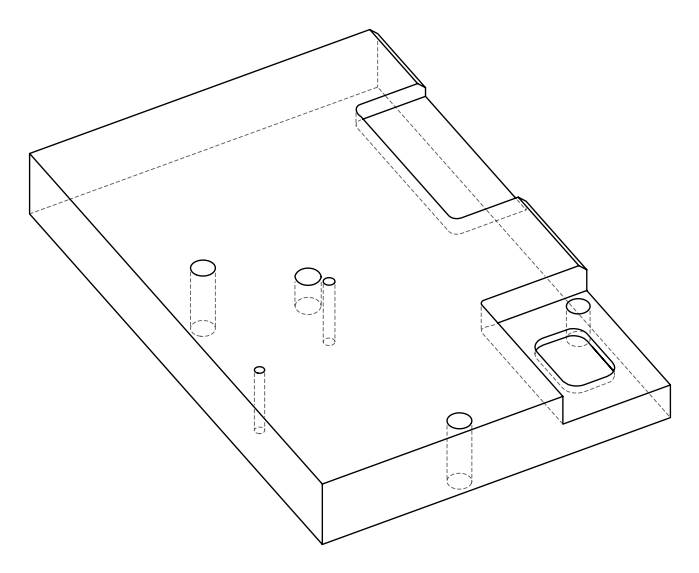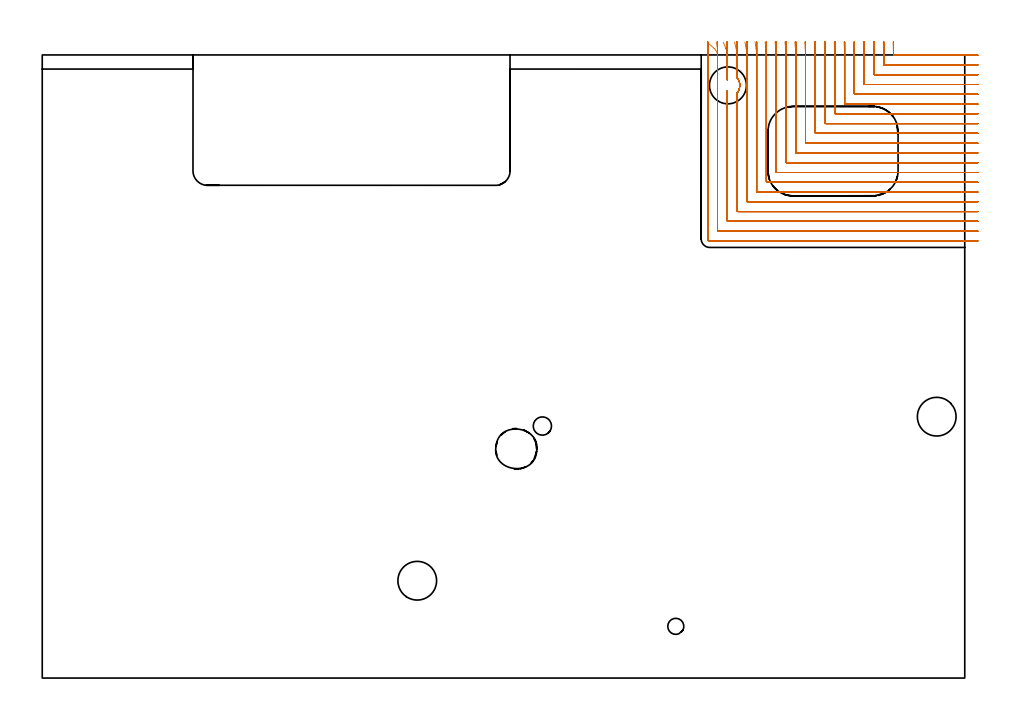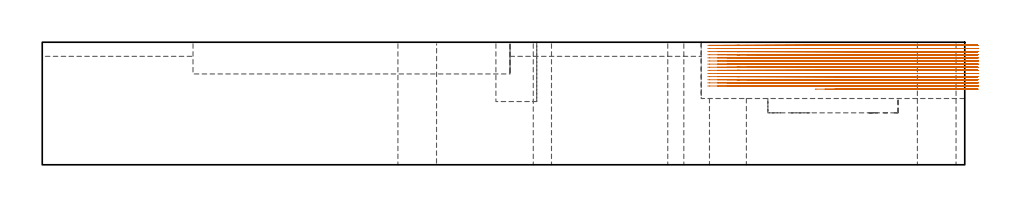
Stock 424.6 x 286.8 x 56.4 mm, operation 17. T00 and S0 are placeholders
(PLAN: 19 operations, 13 tool changes, 141.7 min)
(1 SPOT_DRILL | STEP1HOLE | NXT0321_9005460120000 | 0.03 min | 0 mm3)
(2 SPOT_DRILL_1 | STEP1HOLE_1 | NXT0321_9005460120000 | 0.05 min | 183 mm3)
(3 SPOT_DRILL_2 | STEP1HOLE_3 | NXT0321_9005460120000 | 0.03 min | 1 mm3)
(4 SPOT_DRILL_3 | STEP1HOLE_4 | NXT0321_9005460120000 | 0.05 min | 183 mm3)
(5 SPOT_DRILL_4 | STEP1POCKET | NXT0321_9005460120000 | 0.05 min | 183 mm3)
(6 DRILL_THROUGH_HOLE_INTO_CENTER | STEP1HOLE | UGT0301_194 | 0.25 min | 2404 mm3)
(7 DRILL_THROUGH_HOLE_INTO_CENTER_1 | STEP1HOLE_1 | NXT0301_083 | 0.25 min | 5367 mm3)
(8 DRILL_TO_ENLARGE_THROUGH_HOLE | STEP1HOLE_1 | UGT0301_248 | 0.26 min | 8460 mm3)
(9 INDEXABLE_INSERT_DRILL_THROUGH_HOLE_FROM_SOLID | STEP1HOLE_2 | NXT0302_005 | 0.14 min | 12776 mm3)
(10 DRILL_THROUGH_HOLE_INTO_CENTER_2 | STEP1HOLE_3 | NXT0301_055 | 0.25 min | 3103 mm3)
(11 DRILL_THROUGH_HOLE_INTO_CENTER_3 | STEP1HOLE_4 | NXT0301_083 | 0.25 min | 5369 mm3)
(12 DRILL_TO_ENLARGE_THROUGH_HOLE_1 | STEP1HOLE_4 | UGT0301_248 | 0.26 min | 8457 mm3)
(13 DRILL_BLIND_HOLE_INTO_CENTER | STEP1POCKET | NXT0301_128 | 0.12 min | 2775 mm3)
(14 MILL_ROUGH_BLIND_HOLE_CONTOUR | STEP1POCKET | NXT0201_013 | Spiral | 1.38 min | 4611 mm3)
(15 AREA_MILL | FG_CHAMFER_SURFACE | UGT0205_001 | 1.84 min | 1554 mm3)
(16 AREA_MILL_1 | FG_CHAMFER_SURFACE_1 | UGT0205_001 | 2.28 min | 2036 mm3)
(17 MILL_CORNER_NOTCH_RECTANGULAR | CORNER_NOTCH_RECTANGULAR | NXT0201_008 | Follow Part, ap 1.5, ae 75% | 103.76 min | 272321 mm3)
(18 MILL_RECTANGULAR_POCKET | POCKET_RECTANGULAR_STRAIGHT | UGT0201_105 | Follow Part, ap 5.5, ae 75% | 0.73 min | 15531 mm3)
(19 MILL_SLOT | SLOT_PARTIAL_RECTANGULAR | NXT0201_013 | Follow Part, ap 2.5, ae 75% | 29.68 min | 127374 mm3)
(TOOL NXT0321_9005460120000 | NC Spot Drill, 142deg, 12mm, Carbide, Uncoated | D12 PA142 FL30 Z2)
(TOOL UGT0301_194 | Twist Drill 7.4 mm | D7.4 PA118 FL66 Z2)
(TOOL NXT0301_083 | Carbide Drill 11.2mm [860.1-1120-056A1-MM 2214] | D11.2 PA140 FL72 Z2)
(TOOL UGT0301_248 | Twist Drill 17.8 mm | D17.8 PA118 FL130 Z2)
(TOOL NXT0302_005 | Index. Insert Drill 17mm [880-D1700L20-05] | D17 PA176 FL85 Z2)
(TOOL NXT0301_055 | Carbide Drill 8.4mm [860.1-0840-042A1-MM 2214] | D8.4 PA140 FL61 Z2)
(TOOL NXT0301_128 | Carbide Drill 12mm [861.1-1200-036A1-GP GC34] | D12 PA150 FL37.4 Z2)
(TOOL NXT0201_013 | ENDMILL 10mm | D10 FL30 Z4)
(TOOL UGT0205_001 | Chamfer Mill 20 x 3 x 45 deg. | D20 FL50 Z2)
(TOOL NXT0201_008 | ENDMILL 6mm [2P460-0600-NA 1630] | D6 FL26 Z6)
(TOOL UGT0201_105 | End Mill 22 mm | D22 FL25 Z2)
(OP 17 MILL_CORNER_NOTCH_RECTANGULAR, part 1 of 2)
G17 G21 G94 G90
T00 M6
G54
G17 G0 G90 X391.615 Y292.798 S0 M3
G43 Z66.4 H1
Z54.961
G94 G1 X391.733 Y289.8 F250.
G2 X391.798 Y286.992 R85.5 F500.
G3 X392.092 Y286.7 R0.3
G1 X427.6
X430.6 F250.
G0 Z66.4
X387.104 Y292.797
Z54.961
G1 X387.23 Y289.8
G2 X387.3 Y286.423 R81. F500.
G1 Y282.494
G3 X387.594 Y282.2 R0.3
G1 X427.6
X430.6 F250.
G0 Z66.4
X382.593 Y292.797
Z54.961
G1 X382.725 Y289.8
G2 X382.8 Y286.423 R76.5 F500.
G1 Y277.995
G3 X383.095 Y277.7 R0.3
G1 X427.6
X430.6 F250.
G0 Z66.4
X378.08 Y292.797
Z54.961
G1 X378.221 Y289.8
G2 X378.3 Y286.423 R72. F500.
G1 Y273.495
G3 X378.595 Y273.2 R0.3
G1 X427.6
X430.6 F250.
G0 Z66.4
X373.565 Y292.796
Z54.961
G1 X373.715 Y289.8
G2 X373.8 Y286.423 R67.5 F500.
G1 Y268.995
G3 X374.095 Y268.7 R0.3
G1 X427.6
X430.6 F250.
G0 Z66.4
X369.049 Y292.796
Z54.961
G1 X369.209 Y289.8
G2 X369.3 Y286.423 R63. F500.
G1 Y264.495
G3 X369.595 Y264.2 R0.3
G1 X427.6
X430.6 F250.
G0 Z66.4
X364.529 Y292.795
Z54.961
G1 X364.702 Y289.8
G2 X364.8 Y286.423 R58.5 F500.
G1 Y259.995
G3 X365.095 Y259.7 R0.3
G1 X427.6
X430.6 F250.
G0 Z66.4
X360.007 Y292.794
Z54.961
G1 X360.194 Y289.8
G2 X360.3 Y286.423 R54. F500.
G1 Y255.496
G3 X360.596 Y255.2 R0.3
G1 X427.6
X430.6 F250.
G0 Z66.4
X355.48 Y292.793
Z54.961
G1 X355.685 Y289.8
G2 X355.8 Y286.423 R49.5 F500.
G1 Y250.996
G3 X356.096 Y250.7 R0.3
G1 X427.6
X430.6 F250.
G0 Z66.4
X350.948 Y292.792
Z54.961
G1 X351.173 Y289.8
G2 X351.3 Y286.423 R45. F500.
G1 Y246.496
G3 X351.596 Y246.2 R0.3
G1 X427.6
X430.6 F250.
G0 Z66.4
X346.409 Y292.79
Z54.961
G1 X346.659 Y289.8
G2 X346.8 Y286.423 R40.5 F500.
G1 Y241.996
G3 X347.096 Y241.7 R0.3
G1 X427.6
X430.6 F250.
G0 Z66.4
X341.86 Y292.787
Z54.961
G1 X342.141 Y289.8
G2 X342.3 Y286.423 R36. F500.
G1 Y237.496
G3 X342.596 Y237.2 R0.3
G1 X427.6
X430.6 F250.
G0 Z66.4
X337.297 Y292.783
Z54.961
G1 X337.618 Y289.8
G2 X337.8 Y286.423 R31.5 F500.
G1 Y232.996
G3 X338.096 Y232.7 R0.3
G1 X427.6
X430.6 F250.
G0 Z66.4
X332.713 Y292.776
Z54.961
G1 X333.088 Y289.8
G2 X333.3 Y286.423 R27. F500.
G1 Y228.497
G3 X333.597 Y228.2 R0.3
G1 X427.6
X430.6 F250.
G0 Z66.4
X328.095 Y292.766
Z54.961
G1 X328.545 Y289.8
G2 X328.8 Y286.423 R22.5 F500.
G1 Y223.997
G3 X329.097 Y223.7 R0.3
G1 X427.6
X430.6 F250.
G0 Z66.4
X323.417 Y292.747
Z54.961
G1 X323.98 Y289.8
G2 X324.3 Y286.423 R18. F500.
G1 Y219.497
G3 X324.597 Y219.2 R0.3
G1 X427.6
X430.6 F250.
G0 Z66.4
X318.62 Y292.705
Z54.961
G1 X319.371 Y289.8
G2 X319.8 Y286.423 R13.5 F500.
G1 Y276.331
X320.188 Y275.831
G2 X320.494 Y275.3 R5.539
X321.001 Y273.786 R5.539
X320.235 Y269.847 R5.539
G1 X319.8 Y269.252
Y214.997
G3 X320.097 Y214.7 R0.3
G1 X427.6
X430.6 F250.
G0 Z66.4
X313.517 Y292.581
Z54.961
G1 X314.642 Y289.8
G2 X315.3 Y286.423 R9. F500.
G1 Y278.286
Y275.286 F250.
G0 Z66.4
X307.074 Y291.776
Z54.961
G1 X309.306 Y289.771
G2 X310.8 Y286.423 R4.5 F500.
G1 Y275.476
Y272.476 F250.
G0 Z66.4
X315.3 Y270.315
Z54.961
G1 Y267.315
Y210.497 F500.
G3 X315.597 Y210.2 R0.3
G1 X427.6
X430.6 F250.
G0 Z66.4
X310.8 Y273.119
Z54.961
G1 Y270.119
Y205.997 F500.
G3 X311.097 Y205.7 R0.3
G1 X427.6
X430.6 F250.
G0 Z66.4
X306.3 Y289.423
Z54.961
G1 Y286.423
Y202.1 F500.
G3 X307.2 Y201.2 R0.9
G1 X427.6
X430.6 F250.
G0 Z66.4
X391.772 Y292.8
Z53.522
G1 X391.797 Y289.8
G2 X391.8 Y289.095 R85.5 F500.
G1 Y286.994
G3 X392.094 Y286.7 R0.3
G1 X427.6
X430.6 F250.
G0 Z66.4
X387.271 Y292.8
Z53.522
G1 X387.297 Y289.8
G2 X387.3 Y289.095 R81. F500.
G1 Y282.494
G3 X387.594 Y282.2 R0.3
G1 X427.6
X430.6 F250.
G0 Z66.4
X382.769 Y292.8
Z53.522
G1 X382.797 Y289.8
G2 X382.8 Y289.095 R76.5 F500.
G1 Y277.995
G3 X383.095 Y277.7 R0.3
G1 X427.6
X430.6 F250.
G0 Z66.4
X378.267 Y292.8
Z53.522
G1 X378.297 Y289.8
G2 X378.3 Y289.095 R72. F500.
G1 Y273.495
G3 X378.595 Y273.2 R0.3
G1 X427.6
X430.6 F250.
G0 Z66.4
X373.765 Y292.8
Z53.522
G1 X373.796 Y289.8
G2 X373.8 Y289.095 R67.5 F500.
G1 Y268.995
G3 X374.095 Y268.7 R0.3
G1 X427.6
X430.6 F250.
G0 Z66.4
X369.262 Y292.8
Z53.522
G1 X369.296 Y289.8
G2 X369.3 Y289.095 R63. F500.
G1 Y264.495
G3 X369.595 Y264.2 R0.3
G1 X427.6
X430.6 F250.
G0 Z66.4
X364.76 Y292.8
Z53.522
G1 X364.796 Y289.8
G2 X364.8 Y289.095 R58.5 F500.
G1 Y259.995
G3 X365.095 Y259.7 R0.3
G1 X427.6
X430.6 F250.
G0 Z66.4
X360.256 Y292.8
Z53.522
G1 X360.295 Y289.8
G2 X360.3 Y289.095 R54. F500.
G1 Y255.496
G3 X360.596 Y255.2 R0.3
G1 X427.6
X430.6 F250.
G0 Z66.4
X355.752 Y292.8
Z53.522
G1 X355.795 Y289.8
G2 X355.8 Y289.095 R49.5 F500.
G1 Y250.996
G3 X356.096 Y250.7 R0.3
G1 X427.6
X430.6 F250.
G0 Z66.4
X351.247 Y292.8
Z53.522
G1 X351.294 Y289.8
G2 X351.3 Y289.095 R45. F500.
G1 Y246.496
G3 X351.596 Y246.2 R0.3
G1 X427.6
X430.6 F250.
G0 Z66.4
X346.742 Y292.8
Z53.522
G1 X346.794 Y289.8
G2 X346.8 Y289.095 R40.5 F500.
G1 Y241.996
G3 X347.096 Y241.7 R0.3
G1 X427.6
X430.6 F250.
G0 Z66.4
X342.234 Y292.799
Z53.522
G1 X342.293 Y289.8
G2 X342.3 Y289.095 R36. F500.
G1 Y237.496
G3 X342.596 Y237.2 R0.3
G1 X427.6
X430.6 F250.
G0 Z66.4
X337.725 Y292.799
Z53.522
G1 X337.792 Y289.8
G2 X337.8 Y289.095 R31.5 F500.
G1 Y232.996
G3 X338.096 Y232.7 R0.3
G1 X427.6
X430.6 F250.
G0 Z66.4
X333.212 Y292.799
Z53.522
G1 X333.291 Y289.8
G2 X333.3 Y289.095 R27. F500.
G1 Y228.497
G3 X333.597 Y228.2 R0.3
G1 X427.6
X430.6 F250.
G0 Z66.4
X328.695 Y292.799
Z53.522
G1 X328.789 Y289.8
G2 X328.8 Y289.095 R22.5 F500.
G1 Y223.997
G3 X329.097 Y223.7 R0.3
G1 X427.6
X430.6 F250.
G0 Z66.4
X324.169 Y292.798
Z53.522
G1 X324.286 Y289.8
G2 X324.3 Y289.095 R18. F500.
G1 Y219.497
G3 X324.597 Y219.2 R0.3
G1 X427.6
X430.6 F250.
G0 Z66.4
X319.625 Y292.796
Z53.522
G1 X319.782 Y289.8
G2 X319.8 Y289.095 R13.5 F500.
G1 Y276.331
X320.188 Y275.831
G2 X320.463 Y275.362 R5.539
X320.235 Y269.847 R5.539
G1 X319.8 Y269.252
Y214.997
G3 X320.097 Y214.7 R0.3
G1 X427.6
X430.6 F250.
G0 Z66.4
X315.037 Y292.791
Z53.522
G1 X315.272 Y289.8
G2 X315.3 Y289.095 R9. F500.
G1 Y278.286
Y275.286 F250.
G0 Z66.4
X310.274 Y292.763
Z53.522
G1 X310.744 Y289.8
G2 X310.8 Y289.095 R4.5 F500.
G1 Y275.476
Y272.476 F250.
G0 Z66.4
X315.3 Y270.315
Z53.522
G1 Y267.315
Y210.497 F500.
G3 X315.597 Y210.2 R0.3
G1 X427.6
X430.6 F250.
G0 Z66.4
X310.8 Y273.119
Z53.522
G1 Y270.119
Y205.997 F500.
G3 X311.097 Y205.7 R0.3
G1 X427.6
X430.6 F250.
G0 Z66.4
X306.3 Y292.095
Z53.522
G1 Y289.095
Y202.1 F500.
G3 X307.2 Y201.2 R0.9
G1 X427.6
X430.6 F250.
G0 Z66.4
X391.799 Y292.8
Z52.083
G1 X391.8 Y289.8
Y286.994 F500.
G3 X392.094 Y286.7 R0.3
G1 X427.6
X430.6 F250.
G0 Z66.4
X387.299 Y292.8
Z52.083
G1 X387.3 Y289.8
Y286.994 F500.
Y282.494
G3 X387.594 Y282.2 R0.3
G1 X427.6
X430.6 F250.
G0 Z66.4
X382.799 Y292.8
Z52.083
G1 X382.8 Y289.8
Y282.494 F500.
Y277.995
G3 X383.095 Y277.7 R0.3
G1 X427.6
X430.6 F250.
G0 Z66.4
X378.299 Y292.8
Z52.083
G1 X378.3 Y289.8
Y277.995 F500.
Y273.495
G3 X378.595 Y273.2 R0.3
G1 X427.6
X430.6 F250.
G0 Z66.4
X373.799 Y292.8
Z52.083
G1 X373.8 Y289.8
Y273.495 F500.
Y268.995
G3 X374.095 Y268.7 R0.3
G1 X427.6
X430.6 F250.
G0 Z66.4
X369.299 Y292.8
Z52.083
G1 X369.3 Y289.8
Y268.995 F500.
Y264.495
G3 X369.595 Y264.2 R0.3
G1 X427.6
X430.6 F250.
G0 Z66.4
X364.799 Y292.8
Z52.083
G1 X364.8 Y289.8
Y264.495 F500.
Y259.995
G3 X365.095 Y259.7 R0.3
G1 X427.6
X430.6 F250.
G0 Z66.4
X360.299 Y292.8
Z52.083
G1 X360.3 Y289.8
Y259.995 F500.
Y255.496
G3 X360.596 Y255.2 R0.3
G1 X427.6
X430.6 F250.
G0 Z66.4
X355.799 Y292.8
Z52.083
G1 X355.8 Y289.8
Y255.496 F500.
Y250.996
G3 X356.096 Y250.7 R0.3
G1 X427.6
X430.6 F250.
G0 Z66.4
X351.298 Y292.8
Z52.083
G1 X351.3 Y289.8
Y250.996 F500.
Y246.496
G3 X351.596 Y246.2 R0.3
G1 X427.6
X430.6 F250.
G0 Z66.4
X346.798 Y292.8
Z52.083
G1 X346.8 Y289.8
Y246.496 F500.
Y241.996
G3 X347.096 Y241.7 R0.3
G1 X427.6
X430.6 F250.
G0 Z66.4
X342.298 Y292.8
Z52.083
G1 X342.3 Y289.8
Y241.996 F500.
Y237.496
G3 X342.596 Y237.2 R0.3
G1 X427.6
X430.6 F250.
G0 Z66.4
X337.798 Y292.8
Z52.083
G1 X337.8 Y289.8
Y237.496 F500.
Y232.996
G3 X338.096 Y232.7 R0.3
G1 X427.6
X430.6 F250.
G0 Z66.4
X333.297 Y292.8
Z52.083
G1 X333.3 Y289.8
Y232.996 F500.
Y228.497
G3 X333.597 Y228.2 R0.3
G1 X427.6
X430.6 F250.
G0 Z66.4
X328.797 Y292.8
Z52.083
G1 X328.8 Y289.8
Y228.497 F500.
Y223.997
G3 X329.097 Y223.7 R0.3
G1 X427.6
X430.6 F250.
G0 Z66.4
X324.296 Y292.8
Z52.083
G1 X324.3 Y289.8
Y223.997 F500.
Y219.497
G3 X324.597 Y219.2 R0.3
G1 X427.6
X430.6 F250.
G0 Z66.4
X319.795 Y292.8
Z52.083
G1 X319.8 Y289.8
Y276.331 F500.
X320.188 Y275.831
G2 X320.235 Y269.848 R5.539
G1 X319.8 Y269.252
Y214.997
G3 X320.097 Y214.7 R0.3
G1 X427.6
X430.6 F250.
G0 Z66.4
X315.292 Y292.8
Z52.083
G1 X315.3 Y289.8
Y278.286 F500.
Y275.286 F250.
G0 Z66.4
X310.784 Y292.8
Z52.083
G1 X310.8 Y289.8
Y275.476 F500.
Y272.476 F250.
G0 Z66.4
X315.3 Y270.315
Z52.083
G1 Y267.315
Y210.497 F500.
G3 X315.597 Y210.2 R0.3
G1 X427.6
X430.6 F250.
G0 Z66.4
X310.8 Y273.119
Z52.083
G1 Y270.119
Y205.997 F500.
G3 X311.097 Y205.7 R0.3
G1 X427.6
X430.6 F250.
G0 Z66.4
X306.3 Y292.776
Z52.083
G1 Y289.776
Y202.1 F500.
G3 X307.2 Y201.2 R0.9
G1 X427.6
X430.6 F250.
G0 Z66.4
X391.8 Y292.8
Z50.644
G1 Y289.8
Y286.994 F500.
G3 X392.094 Y286.7 R0.3
G1 X427.6
X430.6 F250.
G0 Z66.4
X387.3 Y292.8
Z50.644
G1 Y289.8
Y282.494 F500.
G3 X387.594 Y282.2 R0.3
G1 X427.6
X430.6 F250.
G0 Z66.4
X382.8 Y292.8
Z50.644
G1 Y289.8
Y277.995 F500.
G3 X383.095 Y277.7 R0.3
G1 X427.6
X430.6 F250.
G0 Z66.4
X378.3 Y292.8
Z50.644
G1 Y289.8
Y273.495 F500.
G3 X378.595 Y273.2 R0.3
G1 X427.6
X430.6 F250.
G0 Z66.4
X373.8 Y292.8
Z50.644
G1 Y289.8
Y268.995 F500.
G3 X374.095 Y268.7 R0.3
G1 X427.6
X430.6 F250.
G0 Z66.4
X369.3 Y292.8
Z50.644
G1 Y289.8
Y264.495 F500.
G3 X369.595 Y264.2 R0.3
G1 X427.6
X430.6 F250.
G0 Z66.4
X364.8 Y292.8
Z50.644
G1 Y289.8
Y259.995 F500.
G3 X365.095 Y259.7 R0.3
G1 X427.6
X430.6 F250.
G0 Z66.4
X360.3 Y292.8
Z50.644
G1 Y289.8
Y255.496 F500.
G3 X360.596 Y255.2 R0.3
G1 X427.6
X430.6 F250.
G0 Z66.4
X355.8 Y292.8
Z50.644
G1 Y289.8
Y250.996 F500.
G3 X356.096 Y250.7 R0.3
G1 X427.6
X430.6 F250.
G0 Z66.4
X351.3 Y292.8
Z50.644
G1 Y289.8
Y246.496 F500.
G3 X351.596 Y246.2 R0.3
G1 X427.6
X430.6 F250.
G0 Z66.4
X346.8 Y292.8
Z50.644
G1 Y289.8
Y241.996 F500.
G3 X347.096 Y241.7 R0.3
G1 X427.6
X430.6 F250.
G0 Z66.4
X342.3 Y292.8
Z50.644
G1 Y289.8
Y237.496 F500.
G3 X342.596 Y237.2 R0.3
G1 X427.6
X430.6 F250.
G0 Z66.4
X337.8 Y292.8
Z50.644
G1 Y289.8
Y232.996 F500.
G3 X338.096 Y232.7 R0.3
G1 X427.6
X430.6 F250.
G0 Z66.4
X333.3 Y292.8
Z50.644
G1 Y289.8
Y228.497 F500.
G3 X333.597 Y228.2 R0.3
G1 X427.6
X430.6 F250.
G0 Z66.4
X328.8 Y292.8
Z50.644
G1 Y289.8
Y223.997 F500.
G3 X329.097 Y223.7 R0.3
G1 X427.6
X430.6 F250.
G0 Z66.4
X324.3 Y292.8
Z50.644
G1 Y289.8
Y219.497 F500.
G3 X324.597 Y219.2 R0.3
G1 X427.6
X430.6 F250.
G0 Z66.4
X319.8 Y292.8
Z50.644
G1 Y289.8
Y276.331 F500.
X320.188 Y275.831
G2 X320.466 Y275.357 R5.539
X320.233 Y269.845 R5.538
G1 X319.8 Y269.252
Y219.497
Y214.997
G3 X320.097 Y214.7 R0.3
G1 X427.6
X430.6 F250.
G0 Z66.4
X315.3 Y292.8
Z50.644
G1 Y289.8
Y278.286 F500.
Y275.286 F250.
G0 Z66.4
X310.8 Y292.8
Z50.644
G1 Y289.8
Y275.476 F500.
Y272.476 F250.
G0 Z66.4
X315.3 Y270.315
Z50.644
G1 Y267.315
Y210.497 F500.
G3 X315.597 Y210.2 R0.3
G1 X427.6
X430.6 F250.
G0 Z66.4
X310.8 Y273.119
Z50.644
G1 Y270.119
Y205.997 F500.
G3 X311.097 Y205.7 R0.3
G1 X427.6
X430.6 F250.
G0 Z66.4
X306.3 Y292.8
Z50.644
G1 Y289.8
Y202.1 F500.
G3 X307.2 Y201.2 R0.9
G1 X427.6
X430.6 F250.
G0 Z66.4
X391.8 Y292.8
Z49.205
G1 Y289.8
Y286.994 F500.
G3 X392.094 Y286.7 R0.3
G1 X427.6
X430.6 F250.
G0 Z66.4
X387.3 Y292.8
Z49.205
G1 Y289.8
Y282.494 F500.
G3 X387.594 Y282.2 R0.3
G1 X427.6
X430.6 F250.
G0 Z66.4
X382.8 Y292.8
Z49.205
G1 Y289.8
Y277.995 F500.
G3 X383.095 Y277.7 R0.3
G1 X427.6
X430.6 F250.
G0 Z66.4
X378.3 Y292.8
Z49.205
G1 Y289.8
Y273.495 F500.
G3 X378.595 Y273.2 R0.3
G1 X427.6
X430.6 F250.
G0 Z66.4
X373.8 Y292.8
Z49.205
G1 Y289.8
Y268.995 F500.
G3 X374.095 Y268.7 R0.3
G1 X427.6
X430.6 F250.
G0 Z66.4
X369.3 Y292.8
Z49.205
G1 Y289.8
Y264.495 F500.
G3 X369.595 Y264.2 R0.3
G1 X427.6
X430.6 F250.
G0 Z66.4
X364.8 Y292.8
Z49.205
G1 Y289.8
Y259.995 F500.
G3 X365.095 Y259.7 R0.3
G1 X427.6
X430.6 F250.
G0 Z66.4
X360.3 Y292.8
Z49.205
G1 Y289.8
Y255.496 F500.
G3 X360.596 Y255.2 R0.3
G1 X427.6
X430.6 F250.
G0 Z66.4
X355.8 Y292.8
Z49.205
G1 Y289.8
Y250.996 F500.
G3 X356.096 Y250.7 R0.3
G1 X427.6
X430.6 F250.
G0 Z66.4
X351.3 Y292.8
Z49.205
G1 Y289.8
Y246.496 F500.
G3 X351.596 Y246.2 R0.3
G1 X427.6
X430.6 F250.
G0 Z66.4
X346.8 Y292.8
Z49.205
G1 Y289.8
Y241.996 F500.
G3 X347.096 Y241.7 R0.3
G1 X427.6
X430.6 F250.
G0 Z66.4
X342.3 Y292.8
Z49.205
G1 Y289.8
Y237.496 F500.
G3 X342.596 Y237.2 R0.3
G1 X427.6
X430.6 F250.
G0 Z66.4
X337.8 Y292.8
Z49.205
G1 Y289.8
Y232.996 F500.
G3 X338.096 Y232.7 R0.3
G1 X427.6
X430.6 F250.
G0 Z66.4
X333.3 Y292.8
Z49.205
G1 Y289.8
Y228.497 F500.
G3 X333.597 Y228.2 R0.3
G1 X427.6
X430.6 F250.
G0 Z66.4
X328.8 Y292.8
Z49.205
G1 Y289.8
Y223.997 F500.
G3 X329.097 Y223.7 R0.3
G1 X427.6
X430.6 F250.
G0 Z66.4
X324.3 Y292.8
Z49.205
G1 Y289.8
Y219.497 F500.
G3 X324.597 Y219.2 R0.3
G1 X427.6
X430.6 F250.
G0 Z66.4
X319.8 Y292.8
Z49.205
G1 Y289.8
Y276.331 F500.
X320.188 Y275.831
G2 X320.445 Y275.396 R5.538
X320.234 Y269.847 R5.538
G1 X319.8 Y269.252
Y214.997
G3 X320.097 Y214.7 R0.3
G1 X427.6
X430.6 F250.
G0 Z66.4
X315.3 Y292.8
Z49.205
G1 Y289.8
Y278.286 F500.
Y275.286 F250.
G0 Z66.4
X310.8 Y292.8
Z49.205
G1 Y289.8
Y275.476 F500.
Y272.476 F250.
G0 Z66.4
X315.3 Y270.315
Z49.205
G1 Y267.315
Y210.497 F500.
G3 X315.597 Y210.2 R0.3
G1 X427.6
X430.6 F250.
G0 Z66.4
X310.8 Y273.119
Z49.205
G1 Y270.119
Y205.997 F500.
G3 X311.097 Y205.7 R0.3
G1 X427.6
X430.6 F250.
G0 Z66.4
X306.3 Y292.8
Z49.205
G1 Y289.8
Y202.1 F500.
G3 X307.2 Y201.2 R0.9
G1 X427.6
X430.6 F250.
G0 Z66.4
X391.8 Y292.8
Z47.767
G1 Y289.8
Y286.994 F500.
G3 X392.094 Y286.7 R0.3
G1 X427.6
X430.6 F250.
G0 Z66.4
X387.3 Y292.8
Z47.767
G1 Y289.8
Y282.494 F500.
G3 X387.594 Y282.2 R0.3
G1 X427.6
X430.6 F250.
G0 Z66.4
X382.8 Y292.8
Z47.767
G1 Y289.8
Y277.995 F500.
G3 X383.095 Y277.7 R0.3
G1 X427.6
X430.6 F250.
G0 Z66.4
X378.3 Y292.8
Z47.767
G1 Y289.8
Y273.495 F500.
G3 X378.595 Y273.2 R0.3
G1 X427.6
X430.6 F250.
G0 Z66.4
X373.8 Y292.8
Z47.767
G1 Y289.8
Y268.995 F500.
G3 X374.095 Y268.7 R0.3
G1 X427.6
X430.6 F250.
G0 Z66.4
X369.3 Y292.8
Z47.767
G1 Y289.8
Y264.495 F500.
G3 X369.595 Y264.2 R0.3
G1 X427.6
X430.6 F250.
G0 Z66.4
X364.8 Y292.8
Z47.767
G1 Y289.8
Y259.995 F500.
G3 X365.095 Y259.7 R0.3
G1 X427.6
X430.6 F250.
G0 Z66.4
X360.3 Y292.8
Z47.767
G1 Y289.8
Y255.496 F500.
G3 X360.596 Y255.2 R0.3
G1 X427.6
X430.6 F250.
G0 Z66.4
X355.8 Y292.8
Z47.767
G1 Y289.8
Y250.996 F500.
G3 X356.096 Y250.7 R0.3
G1 X427.6
X430.6 F250.
G0 Z66.4
X351.3 Y292.8
Z47.767
G1 Y289.8
Y246.496 F500.
G3 X351.596 Y246.2 R0.3
G1 X427.6
X430.6 F250.
G0 Z66.4
X346.8 Y292.8
Z47.767
G1 Y289.8
Y241.996 F500.
G3 X347.096 Y241.7 R0.3
G1 X427.6
X430.6 F250.
G0 Z66.4
X342.3 Y292.8
Z47.767
G1 Y289.8
Y237.496 F500.
G3 X342.596 Y237.2 R0.3
G1 X427.6
X430.6 F250.
G0 Z66.4
X337.8 Y292.8
Z47.767
G1 Y289.8
Y232.996 F500.
G3 X338.096 Y232.7 R0.3
G1 X427.6
X430.6 F250.
G0 Z66.4
X333.3 Y292.8
Z47.767
G1 Y289.8
Y228.497 F500.
G3 X333.597 Y228.2 R0.3
G1 X427.6
X430.6 F250.
G0 Z66.4
X328.8 Y292.8
Z47.767
G1 Y289.8
Y223.997 F500.
G3 X329.097 Y223.7 R0.3
G1 X427.6
X430.6 F250.
G0 Z66.4
X324.3 Y292.8
Z47.767
G1 Y289.8
Y219.497 F500.
G3 X324.597 Y219.2 R0.3
G1 X427.6
X430.6 F250.
G0 Z66.4
X319.8 Y292.8
Z47.767
G1 Y289.8
Y276.331 F500.
X320.188 Y275.831
G2 X320.48 Y275.328 R5.538
X320.235 Y269.849 R5.538
G1 X319.8 Y269.252
Y214.997
G3 X320.097 Y214.7 R0.3
G1 X427.6
X430.6 F250.
G0 Z66.4
X315.3 Y292.8
Z47.767
G1 Y289.8
Y278.286 F500.
Y275.286 F250.
G0 Z66.4
X310.8 Y292.8
Z47.767
G1 Y289.8
Y275.476 F500.
Y272.476 F250.
G0 Z66.4
X315.3 Y270.315
Z47.767
G1 Y267.315
Y210.497 F500.
G3 X315.597 Y210.2 R0.3
G1 X427.6
X430.6 F250.
G0 Z66.4
X310.8 Y273.119
Z47.767
G1 Y270.119
Y205.997 F500.
G3 X311.097 Y205.7 R0.3
G1 X427.6
X430.6 F250.
G0 Z66.4
X306.3 Y292.8
Z47.767
G1 Y289.8
Y202.1 F500.
G3 X307.2 Y201.2 R0.9
G1 X427.6
X430.6 F250.
G0 Z66.4
X391.8 Y292.8
Z46.328
G1 Y289.8
Y286.994 F500.
G3 X392.094 Y286.7 R0.3
G1 X427.6
X430.6 F250.
G0 Z66.4
X387.3 Y292.8
Z46.328
G1 Y289.8
Y282.494 F500.
G3 X387.594 Y282.2 R0.3
G1 X427.6
X430.6 F250.
G0 Z66.4
X382.8 Y292.8
Z46.328
G1 Y289.8
Y277.995 F500.
G3 X383.095 Y277.7 R0.3
G1 X427.6
X430.6 F250.
G0 Z66.4
X378.3 Y292.8
Z46.328
G1 Y289.8
Y273.495 F500.
G3 X378.595 Y273.2 R0.3
G1 X427.6
X430.6 F250.
G0 Z66.4
X373.8 Y292.8
Z46.328
G1 Y289.8
Y268.995 F500.
G3 X374.095 Y268.7 R0.3
G1 X427.6
X430.6 F250.
G0 Z66.4
X369.3 Y292.8
Z46.328
G1 Y289.8
Y264.495 F500.
G3 X369.595 Y264.2 R0.3
G1 X427.6
X430.6 F250.
G0 Z66.4
X364.8 Y292.8
Z46.328
G1 Y289.8
Y259.995 F500.
G3 X365.095 Y259.7 R0.3
G1 X427.6
X430.6 F250.
G0 Z66.4
X360.3 Y292.8
Z46.328
G1 Y289.8
Y255.496 F500.
G3 X360.596 Y255.2 R0.3
G1 X427.6
X430.6 F250.
G0 Z66.4
X355.8 Y292.8
Z46.328
G1 Y289.8
Y250.996 F500.
G3 X356.096 Y250.7 R0.3
G1 X427.6
X430.6 F250.
G0 Z66.4
X351.3 Y292.8
Z46.328
G1 Y289.8
Y246.496 F500.
G3 X351.596 Y246.2 R0.3
G1 X427.6
X430.6 F250.
G0 Z66.4
X346.8 Y292.8
Z46.328
G1 Y289.8
Y241.996 F500.
G3 X347.096 Y241.7 R0.3
G1 X427.6
X430.6 F250.
G0 Z66.4
X342.3 Y292.8
Z46.328
G1 Y289.8
Y237.496 F500.
G3 X342.596 Y237.2 R0.3
G1 X427.6
X430.6 F250.
G0 Z66.4
X337.8 Y292.8
Z46.328
G1 Y289.8
Y232.996 F500.
G3 X338.096 Y232.7 R0.3
G1 X427.6
X430.6 F250.
G0 Z66.4
X333.3 Y292.8
Z46.328
G1 Y289.8
Y228.497 F500.
G3 X333.597 Y228.2 R0.3
G1 X427.6
X430.6 F250.
G0 Z66.4
X328.8 Y292.8
Z46.328
G1 Y289.8
Y223.997 F500.
G3 X329.097 Y223.7 R0.3
G1 X427.6
X430.6 F250.
G0 Z66.4
X324.3 Y292.8
Z46.328
G1 Y289.8
Y219.497 F500.
G3 X324.597 Y219.2 R0.3
G1 X427.6
X430.6 F250.
G0 Z66.4
X319.8 Y292.8
Z46.328
G1 Y289.8
Y276.331 F500.
X320.188 Y275.831
G2 X320.455 Y275.377 R5.538
X320.236 Y269.85 R5.538
G1 X319.8 Y269.252
Y214.997
G3 X320.097 Y214.7 R0.3
G1 X427.6
X430.6 F250.
G0 Z66.4
X315.3 Y292.8
Z46.328
G1 Y289.8
Y278.286 F500.
Y275.286 F250.
G0 Z66.4
X310.8 Y292.8
Z46.328
G1 Y289.8
Y275.476 F500.
Y272.476 F250.
G0 Z66.4
X315.3 Y270.315
Z46.328
G1 Y267.315
Y210.497 F500.
G3 X315.597 Y210.2 R0.3
G1 X427.6
X430.6 F250.
G0 Z66.4
X310.8 Y273.119
Z46.328
G1 Y270.119
Y205.997 F500.
G3 X311.097 Y205.7 R0.3
G1 X427.6
X430.6 F250.
G0 Z66.4
X306.3 Y292.8
Z46.328
G1 Y289.8
Y202.1 F500.
G3 X307.2 Y201.2 R0.9
G1 X427.6
X430.6 F250.
G0 Z66.4
X391.8 Y292.8
Z44.889
G1 Y289.8
Y286.994 F500.
G3 X392.094 Y286.7 R0.3
G1 X427.6
X430.6 F250.
G0 Z66.4
X387.3 Y292.8
Z44.889
G1 Y289.8
Y282.494 F500.
G3 X387.594 Y282.2 R0.3
G1 X427.6
X430.6 F250.
G0 Z66.4
X382.8 Y292.8
Z44.889
G1 Y289.8
Y277.995 F500.
G3 X383.095 Y277.7 R0.3
G1 X427.6
X430.6 F250.
G0 Z66.4
X378.3 Y292.8
Z44.889
G1 Y289.8
Y273.495 F500.
G3 X378.595 Y273.2 R0.3
G1 X427.6
X430.6 F250.
G0 Z66.4
X373.8 Y292.8
Z44.889
G1 Y289.8
Y268.995 F500.
G3 X374.095 Y268.7 R0.3
G1 X427.6
X430.6 F250.
G0 Z66.4
X369.3 Y292.8
Z44.889
G1 Y289.8
Y264.495 F500.
G3 X369.595 Y264.2 R0.3
G1 X427.6
X430.6 F250.
G0 Z66.4
X364.8 Y292.8
Z44.889
G1 Y289.8
Y259.995 F500.
G3 X365.095 Y259.7 R0.3
G1 X427.6
X430.6 F250.
G0 Z66.4
X360.3 Y292.8
Z44.889
G1 Y289.8
Y255.496 F500.
G3 X360.596 Y255.2 R0.3
G1 X427.6
X430.6 F250.
G0 Z66.4
X355.8 Y292.8
Z44.889
G1 Y289.8
Y250.996 F500.
G3 X356.096 Y250.7 R0.3
G1 X427.6
X430.6 F250.
G0 Z66.4
X351.3 Y292.8
Z44.889
G1 Y289.8
Y246.496 F500.
G3 X351.596 Y246.2 R0.3
G1 X427.6
X430.6 F250.
G0 Z66.4
X346.8 Y292.8
Z44.889
G1 Y289.8
Y241.996 F500.
G3 X347.096 Y241.7 R0.3
G1 X427.6
X430.6 F250.
G0 Z66.4
X342.3 Y292.8
Z44.889
G1 Y289.8
Y237.496 F500.
G3 X342.596 Y237.2 R0.3
G1 X427.6
X430.6 F250.
G0 Z66.4
X337.8 Y292.8
Z44.889
G1 Y289.8
Y232.996 F500.
G3 X338.096 Y232.7 R0.3
G1 X427.6
X430.6 F250.
G0 Z66.4
X333.3 Y292.8
Z44.889
G1 Y289.8
Y228.497 F500.
G3 X333.597 Y228.2 R0.3
G1 X427.6
X430.6 F250.
G0 Z66.4
X328.8 Y292.8
Z44.889
G1 Y289.8
Y223.997 F500.
G3 X329.097 Y223.7 R0.3
G1 X427.6
X430.6 F250.
G0 Z66.4
X324.3 Y292.8
Z44.889
G1 Y289.8
Y219.497 F500.
G3 X324.597 Y219.2 R0.3
G1 X427.6
X430.6 F250.
G0 Z66.4
X319.8 Y292.8
Z44.889
G1 Y289.8
Y276.331 F500.
X320.188 Y275.831
G2 X320.467 Y275.353 R5.539
X320.236 Y269.851 R5.538
G1 X319.8 Y269.252
Y214.997
G3 X320.097 Y214.7 R0.3
G1 X427.6
X430.6 F250.
G0 Z66.4
X315.3 Y292.8
Z44.889
G1 Y289.8
Y278.286 F500.
Y275.286 F250.
G0 Z66.4
X310.8 Y292.8
Z44.889
G1 Y289.8
Y275.476 F500.
Y272.476 F250.
G0 Z66.4
X315.3 Y270.315
Z44.889
G1 Y267.315
Y210.497 F500.
G3 X315.597 Y210.2 R0.3
G1 X427.6
X430.6 F250.
G0 Z66.4
X310.8 Y273.119
Z44.889
G1 Y270.119
Y205.997 F500.
G3 X311.097 Y205.7 R0.3
G1 X427.6
X430.6 F250.
G0 Z66.4
X306.3 Y292.8
Z44.889
G1 Y289.8
Y202.1 F500.
G3 X307.2 Y201.2 R0.9
G1 X427.6
X430.6 F250.
G0 Z66.4
X391.8 Y292.8
Z43.45
G1 Y289.8
Y286.994 F500.
G3 X392.094 Y286.7 R0.3
G1 X427.6
X430.6 F250.
G0 Z66.4
X387.3 Y292.8
Z43.45
G1 Y289.8
Y282.494 F500.
G3 X387.594 Y282.2 R0.3
G1 X427.6
X430.6 F250.
G0 Z66.4
X382.8 Y292.8
Z43.45
G1 Y289.8
Y277.995 F500.
G3 X383.095 Y277.7 R0.3
G1 X427.6
X430.6 F250.
G0 Z66.4
X378.3 Y292.8
Z43.45
G1 Y289.8
Y273.495 F500.
G3 X378.595 Y273.2 R0.3
G1 X427.6
X430.6 F250.
G0 Z66.4
X373.8 Y292.8
Z43.45
G1 Y289.8
Y268.995 F500.
G3 X374.095 Y268.7 R0.3
G1 X427.6
X430.6 F250.
G0 Z66.4
X369.3 Y292.8
Z43.45
G1 Y289.8
Y264.495 F500.
G3 X369.595 Y264.2 R0.3
G1 X427.6
X430.6 F250.
G0 Z66.4
X364.8 Y292.8
Z43.45
G1 Y289.8
Y259.995 F500.
G3 X365.095 Y259.7 R0.3
G1 X427.6
X430.6 F250.
G0 Z66.4
X360.3 Y292.8
Z43.45
G1 Y289.8
Y255.496 F500.
G3 X360.596 Y255.2 R0.3
G1 X427.6
X430.6 F250.
G0 Z66.4
X355.8 Y292.8
Z43.45
G1 Y289.8
Y250.996 F500.
G3 X356.096 Y250.7 R0.3
G1 X427.6
X430.6 F250.
G0 Z66.4
X351.3 Y292.8
Z43.45
G1 Y289.8
Y246.496 F500.
G3 X351.596 Y246.2 R0.3
G1 X427.6
X430.6 F250.
G0 Z66.4
X346.8 Y292.8
Z43.45
G1 Y289.8
Y241.996 F500.
G3 X347.096 Y241.7 R0.3
G1 X427.6
X430.6 F250.
G0 Z66.4
X342.3 Y292.8
Z43.45
G1 Y289.8
Y237.496 F500.
G3 X342.596 Y237.2 R0.3
G1 X427.6
X430.6 F250.
G0 Z66.4
X337.8 Y292.8
Z43.45
G1 Y289.8
Y232.996 F500.
G3 X338.096 Y232.7 R0.3
G1 X427.6
X430.6 F250.
G0 Z66.4
X333.3 Y292.8
Z43.45
G1 Y289.8
Y228.497 F500.
G3 X333.597 Y228.2 R0.3
G1 X427.6
X430.6 F250.
G0 Z66.4
X328.8 Y292.8
Z43.45
G1 Y289.8
Y223.997 F500.
G3 X329.097 Y223.7 R0.3
G1 X427.6
X430.6 F250.
G0 Z66.4
X324.3 Y292.8
Z43.45
G1 Y289.8
Y219.497 F500.
G3 X324.597 Y219.2 R0.3
G1 X427.6
X430.6 F250.
G0 Z66.4
X319.8 Y292.8
Z43.45
G1 Y289.8
Y276.331 F500.
X320.188 Y275.831
G2 X320.464 Y275.359 R5.539
X320.234 Y269.846 R5.539
G1 X319.8 Y269.252
Y214.997
G3 X320.097 Y214.7 R0.3
G1 X427.6
X430.6 F250.
G0 Z66.4
X315.3 Y292.8
Z43.45
G1 Y289.8
Y278.286 F500.
Y275.286 F250.
G0 Z66.4
X310.8 Y292.8
Z43.45
G1 Y289.8
Y275.476 F500.
Y272.476 F250.
G0 Z66.4
X315.3 Y270.315
Z43.45
G1 Y267.315
Y210.497 F500.
G3 X315.597 Y210.2 R0.3
G1 X427.6
X430.6 F250.
G0 Z66.4
X310.8 Y273.119
Z43.45
G1 Y270.119
Y205.997 F500.
G3 X311.097 Y205.7 R0.3
G1 X427.6
X430.6 F250.
G0 Z66.4
X306.3 Y292.8
Z43.45
G1 Y289.8
Y202.1 F500.
G3 X307.2 Y201.2 R0.9
G1 X427.6
X430.6 F250.
G0 Z66.4
X391.8 Y292.8
Z42.011
G1 Y289.8
Y286.994 F500.
G3 X392.094 Y286.7 R0.3
G1 X427.6
X430.6 F250.
G0 Z66.4
X387.3 Y292.8
Z42.011
G1 Y289.8
Y282.494 F500.
G3 X387.594 Y282.2 R0.3
G1 X427.6
X430.6 F250.
G0 Z66.4
X382.8 Y292.8
Z42.011
G1 Y289.8
Y277.995 F500.
G3 X383.095 Y277.7 R0.3
G1 X427.6
X430.6 F250.
G0 Z66.4
X378.3 Y292.8
Z42.011
G1 Y289.8
Y273.495 F500.
G3 X378.595 Y273.2 R0.3
G1 X427.6
X430.6 F250.
G0 Z66.4
X373.8 Y292.8
Z42.011
G1 Y289.8
Y268.995 F500.
G3 X374.095 Y268.7 R0.3
G1 X427.6
X430.6 F250.
G0 Z66.4
X369.3 Y292.8
Z42.011
G1 Y289.8
Y264.495 F500.
G3 X369.595 Y264.2 R0.3
G1 X427.6
X430.6 F250.
G0 Z66.4
X364.8 Y292.8
Z42.011
G1 Y289.8
Y259.995 F500.
G3 X365.095 Y259.7 R0.3
G1 X427.6
X430.6 F250.
G0 Z66.4
X360.3 Y292.8
Z42.011
G1 Y289.8
Y255.496 F500.
G3 X360.596 Y255.2 R0.3
G1 X427.6
X430.6 F250.
G0 Z66.4
X355.8 Y292.8
Z42.011
G1 Y289.8
Y250.996 F500.
G3 X356.096 Y250.7 R0.3
G1 X427.6
X430.6 F250.
G0 Z66.4
X351.3 Y292.8
Z42.011
G1 Y289.8
Y246.496 F500.
G3 X351.596 Y246.2 R0.3
G1 X427.6
X430.6 F250.
G0 Z66.4
X346.8 Y292.8
Z42.011
G1 Y289.8
Y241.996 F500.
G3 X347.096 Y241.7 R0.3
G1 X427.6
X430.6 F250.
G0 Z66.4
X342.3 Y292.8
Z42.011
G1 Y289.8
Y237.496 F500.
G3 X342.596 Y237.2 R0.3
G1 X427.6
X430.6 F250.
G0 Z66.4
X337.8 Y292.8
Z42.011
G1 Y289.8
Y232.996 F500.
G3 X338.096 Y232.7 R0.3
G1 X427.6
X430.6 F250.
G0 Z66.4
X333.3 Y292.8
Z42.011
G1 Y289.8
Y228.497 F500.
G3 X333.597 Y228.2 R0.3
G1 X427.6
X430.6 F250.
G0 Z66.4
X328.8 Y292.8
Z42.011
G1 Y289.8
Y223.997 F500.
G3 X329.097 Y223.7 R0.3
G1 X427.6
X430.6 F250.
G0 Z66.4
X324.3 Y292.8
Z42.011
G1 Y289.8
Y219.497 F500.
G3 X324.597 Y219.2 R0.3
G1 X427.6
X430.6 F250.
G0 Z66.4
X319.8 Y292.8
Z42.011
G1 Y289.8
Y276.331 F500.
X320.188 Y275.831
G2 X320.471 Y275.347 R5.539
X320.234 Y269.847 R5.539
G1 X319.8 Y269.252
Y214.997
G3 X320.097 Y214.7 R0.3
G1 X427.6
X430.6 F250.
G0 Z66.4
X315.3 Y292.8
Z42.011
G1 Y289.8
Y278.286 F500.
Y275.286 F250.
G0 Z66.4
X310.8 Y292.8
Z42.011
G1 Y289.8
Y275.476 F500.
Y272.476 F250.
G0 Z66.4
X315.3 Y270.315
Z42.011
G1 Y267.315
Y210.497 F500.
G3 X315.597 Y210.2 R0.3
G1 X427.6
X430.6 F250.
G0 Z66.4
X310.8 Y273.119
Z42.011
G1 Y270.119
Y205.997 F500.
G3 X311.097 Y205.7 R0.3
G1 X427.6
X430.6 F250.
G0 Z66.4
X306.3 Y292.8
Z42.011
G1 Y289.8
Y202.1 F500.
G3 X307.2 Y201.2 R0.9
G1 X427.6
X430.6 F250.
G0 Z66.4
X391.8 Y292.8
Z40.572
G1 Y289.8
Y286.994 F500.
G3 X392.094 Y286.7 R0.3
G1 X427.6
X430.6 F250.
G0 Z66.4
X387.3 Y292.8
Z40.572
G1 Y289.8
Y282.494 F500.
G3 X387.594 Y282.2 R0.3
G1 X427.6
X430.6 F250.
G0 Z66.4
X382.8 Y292.8
Z40.572
G1 Y289.8
Y277.995 F500.
G3 X383.095 Y277.7 R0.3
G1 X427.6
X430.6 F250.
G0 Z66.4
X378.3 Y292.8
Z40.572
G1 Y289.8
Y273.495 F500.
G3 X378.595 Y273.2 R0.3
G1 X427.6
X430.6 F250.
G0 Z66.4
X373.8 Y292.8
Z40.572
G1 Y289.8
Y268.995 F500.
G3 X374.095 Y268.7 R0.3
G1 X427.6
X430.6 F250.
G0 Z66.4
X369.3 Y292.8
Z40.572
G1 Y289.8
Y264.495 F500.
G3 X369.595 Y264.2 R0.3
G1 X427.6
X430.6 F250.
G0 Z66.4
X364.8 Y292.8
Z40.572
G1 Y289.8
Y259.995 F500.
G3 X365.095 Y259.7 R0.3
G1 X427.6
X430.6 F250.
G0 Z66.4
X360.3 Y292.8
Z40.572
G1 Y289.8
Y255.496 F500.
G3 X360.596 Y255.2 R0.3
G1 X427.6
X430.6 F250.
G0 Z66.4
X355.8 Y292.8
Z40.572
G1 Y289.8
Y250.996 F500.
G3 X356.096 Y250.7 R0.3
G1 X427.6
X430.6 F250.
G0 Z66.4
X351.3 Y292.8
Z40.572
G1 Y289.8
Y246.496 F500.
G3 X351.596 Y246.2 R0.3
G1 X427.6
X430.6 F250.
G0 Z66.4
X346.8 Y292.8
Z40.572
G1 Y289.8
Y241.996 F500.
G3 X347.096 Y241.7 R0.3
G1 X427.6
X430.6 F250.
G0 Z66.4
X342.3 Y292.8
Z40.572
G1 Y289.8
Y237.496 F500.
G3 X342.596 Y237.2 R0.3
G1 X427.6
X430.6 F250.
G0 Z66.4
X337.8 Y292.8
Z40.572
G1 Y289.8
Y232.996 F500.
G3 X338.096 Y232.7 R0.3
G1 X427.6
X430.6 F250.
G0 Z66.4
X333.3 Y292.8
Z40.572
G1 Y289.8
Y228.497 F500.
G3 X333.597 Y228.2 R0.3
G1 X427.6
X430.6 F250.
G0 Z66.4
X328.8 Y292.8
Z40.572
G1 Y289.8
Y223.997 F500.
G3 X329.097 Y223.7 R0.3
G1 X427.6
X430.6 F250.
G0 Z66.4
X324.3 Y292.8
Z40.572
G1 Y289.8
Y219.497 F500.
G3 X324.597 Y219.2 R0.3
G1 X427.6
X430.6 F250.
G0 Z66.4
X319.8 Y292.8
Z40.572
G1 Y289.8
Y276.331 F500.
X320.188 Y275.831
G2 X320.443 Y275.399 R5.539
X320.235 Y269.848 R5.539
G1 X319.8 Y269.252
Y214.997
G3 X320.097 Y214.7 R0.3
G1 X427.6
X430.6 F250.
G0 Z66.4
X315.3 Y292.8
Z40.572
G1 Y289.8
Y278.286 F500.
Y275.286 F250.
G0 Z66.4
X310.8 Y292.8
Z40.572
G1 Y289.8
Y275.476 F500.
Y272.476 F250.
G0 Z66.4
X315.3 Y270.315
Z40.572
G1 Y267.315
Y210.497 F500.
G3 X315.597 Y210.2 R0.3
G1 X427.6
X430.6 F250.
G0 Z66.4
X310.8 Y273.119
Z40.572
G1 Y270.119
Y205.997 F500.
G3 X311.097 Y205.7 R0.3
G1 X427.6
X430.6 F250.
G0 Z66.4
X306.3 Y292.8
Z40.572
G1 Y289.8
Y202.1 F500.
G3 X307.2 Y201.2 R0.9
G1 X427.6
X430.6 F250.
G0 Z66.4
X391.8 Y292.8
Z39.133
G1 Y289.8
Y286.994 F500.
G3 X392.094 Y286.7 R0.3
G1 X427.6
X430.6 F250.
G0 Z66.4
X387.3 Y292.8
Z39.133
G1 Y289.8
Y282.494 F500.
G3 X387.594 Y282.2 R0.3
G1 X427.6
X430.6 F250.
G0 Z66.4
X382.8 Y292.8
Z39.133
G1 Y289.8
Y277.995 F500.
G3 X383.095 Y277.7 R0.3
G1 X427.6
X430.6 F250.
G0 Z66.4
X378.3 Y292.8
Z39.133
G1 Y289.8
Y273.495 F500.
G3 X378.595 Y273.2 R0.3
G1 X427.6
X430.6 F250.
G0 Z66.4
X373.8 Y292.8
Z39.133
G1 Y289.8
Y268.995 F500.
G3 X374.095 Y268.7 R0.3
G1 X427.6
X430.6 F250.
G0 Z66.4
X369.3 Y292.8
Z39.133
G1 Y289.8
Y264.495 F500.
G3 X369.595 Y264.2 R0.3
G1 X427.6
X430.6 F250.
G0 Z66.4
X364.8 Y292.8
Z39.133
G1 Y289.8
Y259.995 F500.
G3 X365.095 Y259.7 R0.3
G1 X427.6
X430.6 F250.
G0 Z66.4
X360.3 Y292.8
Z39.133
G1 Y289.8
Y255.496 F500.
G3 X360.596 Y255.2 R0.3
G1 X427.6
X430.6 F250.
G0 Z66.4
X355.8 Y292.8
Z39.133
G1 Y289.8
Y250.996 F500.
G3 X356.096 Y250.7 R0.3
G1 X427.6
X430.6 F250.
G0 Z66.4
X351.3 Y292.8
Z39.133
G1 Y289.8
Y246.496 F500.
G3 X351.596 Y246.2 R0.3
G1 X427.6
X430.6 F250.
G0 Z66.4
X346.8 Y292.8
Z39.133
G1 Y289.8
Y241.996 F500.
G3 X347.096 Y241.7 R0.3
G1 X427.6
X430.6 F250.
G0 Z66.4
X342.3 Y292.8
Z39.133
G1 Y289.8
Y237.496 F500.
G3 X342.596 Y237.2 R0.3
G1 X427.6
X430.6 F250.
G0 Z66.4
X337.8 Y292.8
Z39.133
G1 Y289.8
Y232.996 F500.
G3 X338.096 Y232.7 R0.3
G1 X427.6
X430.6 F250.
G0 Z66.4
X333.3 Y292.8
Z39.133
G1 Y289.8
Y228.497 F500.
G3 X333.597 Y228.2 R0.3
G1 X427.6
X430.6 F250.
G0 Z66.4
X328.8 Y292.8
Z39.133
G1 Y289.8
Y223.997 F500.
G3 X329.097 Y223.7 R0.3
G1 X427.6
X430.6 F250.
G0 Z66.4
X324.3 Y292.8
Z39.133
G1 Y289.8
Y219.497 F500.
G3 X324.597 Y219.2 R0.3
G1 X427.6
X430.6 F250.
G0 Z66.4
X319.8 Y292.8
Z39.133
G1 Y289.8
Y276.331 F500.
X320.188 Y275.831
G2 X320.235 Y269.848 R5.539
G1 X319.8 Y269.252
Y214.997
G3 X320.097 Y214.7 R0.3
G1 X427.6
X430.6 F250.
G0 Z66.4
X315.3 Y292.8
Z39.133
G1 Y289.8
Y278.286 F500.
Y275.286 F250.
G0 Z66.4
X310.8 Y292.8
Z39.133
G1 Y289.8
Y275.476 F500.
Y272.476 F250.
G0 Z66.4
X315.3 Y270.315
Z39.133
G1 Y267.315
Y210.497 F500.
G3 X315.597 Y210.2 R0.3
G1 X427.6
X430.6 F250.
G0 Z66.4
X310.8 Y273.119
Z39.133
G1 Y270.119
Y205.997 F500.
G3 X311.097 Y205.7 R0.3
G1 X427.6
X430.6 F250.
G0 Z66.4
X306.3 Y292.8
Z39.133
G1 Y289.8
Y202.1 F500.
G3 X307.2 Y201.2 R0.9
G1 X427.6
X430.6 F250.
G0 Z66.4
X391.8 Y292.8
Z37.694
G1 Y289.8
Y286.994 F500.
G3 X392.094 Y286.7 R0.3
G1 X427.6
X430.6 F250.
G0 Z66.4
X387.3 Y292.8
Z37.694
G1 Y289.8
Y282.494 F500.
G3 X387.594 Y282.2 R0.3
G1 X427.6
X430.6 F250.
G0 Z66.4
X382.8 Y292.8
Z37.694
G1 Y289.8
Y277.995 F500.
G3 X383.095 Y277.7 R0.3
G1 X427.6
X430.6 F250.
G0 Z66.4
X378.3 Y292.8
Z37.694
G1 Y289.8
Y273.495 F500.
G3 X378.595 Y273.2 R0.3
G1 X427.6
X430.6 F250.
G0 Z66.4
X373.8 Y292.8
Z37.694
G1 Y289.8
Y268.995 F500.
G3 X374.095 Y268.7 R0.3
G1 X427.6
X430.6 F250.
G0 Z66.4
X369.3 Y292.8
Z37.694
G1 Y289.8
Y264.495 F500.
G3 X369.595 Y264.2 R0.3
G1 X427.6
X430.6 F250.
G0 Z66.4
X364.8 Y292.8
Z37.694
G1 Y289.8
Y259.995 F500.
G3 X365.095 Y259.7 R0.3
G1 X427.6
X430.6 F250.
G0 Z66.4
X360.3 Y292.8
Z37.694
G1 Y289.8
Y255.496 F500.
G3 X360.596 Y255.2 R0.3
G1 X427.6
X430.6 F250.
G0 Z66.4
X355.8 Y292.8
Z37.694
G1 Y289.8
Y250.996 F500.
G3 X356.096 Y250.7 R0.3
G1 X427.6
X430.6 F250.
G0 Z66.4
X351.3 Y292.8
Z37.694
G1 Y289.8
Y246.496 F500.
G3 X351.596 Y246.2 R0.3
G1 X427.6
X430.6 F250.
G0 Z66.4
X346.8 Y292.8
Z37.694
G1 Y289.8
Y241.996 F500.
G3 X347.096 Y241.7 R0.3
G1 X427.6
X430.6 F250.
G0 Z66.4
X342.3 Y292.8
Z37.694
G1 Y289.8
Y237.496 F500.
G3 X342.596 Y237.2 R0.3
G1 X427.6
X430.6 F250.
G0 Z66.4
X337.8 Y292.8
Z37.694
G1 Y289.8
Y232.996 F500.
G3 X338.096 Y232.7 R0.3
G1 X427.6
X430.6 F250.
G0 Z66.4
X333.3 Y292.8
Z37.694
G1 Y289.8
Y228.497 F500.
G3 X333.597 Y228.2 R0.3
G1 X427.6
X430.6 F250.
G0 Z66.4
X328.8 Y292.8
Z37.694
G1 Y289.8
Y223.997 F500.
G3 X329.097 Y223.7 R0.3
G1 X427.6
X430.6 F250.
G0 Z66.4
X324.3 Y292.8
Z37.694
G1 Y289.8
Y219.497 F500.
G3 X324.597 Y219.2 R0.3
G1 X427.6
X430.6 F250.
G0 Z66.4
X319.8 Y292.8
Z37.694
G1 Y289.8
Y276.331 F500.
X320.188 Y275.831
G2 X320.235 Y269.848 R5.539
G1 X319.8 Y269.252
Y214.997
G3 X320.097 Y214.7 R0.3
G1 X427.6
X430.6 F250.
G0 Z66.4
X315.3 Y292.8
Z37.694
G1 Y289.8
Y278.286 F500.
Y275.286 F250.
G0 Z66.4
X310.8 Y292.8
Z37.694
G1 Y289.8
Y275.476 F500.
Y272.476 F250.
G0 Z66.4
X315.3 Y270.315
Z37.694
G1 Y267.315
Y210.497 F500.
G3 X315.597 Y210.2 R0.3
G1 X427.6
X430.6 F250.
G0 Z66.4
X310.8 Y273.119
Z37.694
G1 Y270.119
Y205.997 F500.
G3 X311.097 Y205.7 R0.3
G1 X427.6
X430.6 F250.
G0 Z66.4
X306.3 Y292.8
Z37.694
G1 Y289.8
Y202.1 F500.
G3 X307.2 Y201.2 R0.9
G1 X427.6
X430.6 F250.
G0 Z66.4
X391.8 Y292.8
Z36.256
G1 Y289.8
Y286.994 F500.
G3 X392.094 Y286.7 R0.3
G1 X427.6
X430.6 F250.
G0 Z66.4
X387.3 Y292.8
Z36.256
G1 Y289.8
Y282.494 F500.
G3 X387.594 Y282.2 R0.3
G1 X427.6
X430.6 F250.
G0 Z66.4
X382.8 Y292.8
Z36.256
G1 Y289.8
Y277.995 F500.
G3 X383.095 Y277.7 R0.3
G1 X427.6
X430.6 F250.
G0 Z66.4
X378.3 Y292.8
Z36.256
G1 Y289.8
Y273.495 F500.
G3 X378.595 Y273.2 R0.3
G1 X427.6
X430.6 F250.
G0 Z66.4
X373.8 Y292.8
Z36.256
G1 Y289.8
Y268.995 F500.
G3 X374.095 Y268.7 R0.3
G1 X427.6
X430.6 F250.
G0 Z66.4
X369.3 Y292.8
Z36.256
G1 Y289.8
Y264.495 F500.
G3 X369.595 Y264.2 R0.3
G1 X427.6
X430.6 F250.
G0 Z66.4
X364.8 Y292.8
Z36.256
G1 Y289.8
Y259.995 F500.
G3 X365.095 Y259.7 R0.3
G1 X427.6
X430.6 F250.
G0 Z66.4
X360.3 Y292.8
Z36.256
G1 Y289.8
Y255.496 F500.
G3 X360.596 Y255.2 R0.3
G1 X427.6
X430.6 F250.
G0 Z66.4
X355.8 Y292.8
Z36.256
G1 Y289.8
Y250.996 F500.
G3 X356.096 Y250.7 R0.3
G1 X427.6
X430.6 F250.
G0 Z66.4
X351.3 Y292.8
Z36.256
G1 Y289.8
Y246.496 F500.
G3 X351.596 Y246.2 R0.3
G1 X427.6
X430.6 F250.
G0 Z66.4
X346.8 Y292.8
Z36.256
G1 Y289.8
Y241.996 F500.
G3 X347.096 Y241.7 R0.3
G1 X427.6
X430.6 F250.
G0 Z66.4
X342.3 Y292.8
Z36.256
G1 Y289.8
Y237.496 F500.
G3 X342.596 Y237.2 R0.3
G1 X427.6
X430.6 F250.
G0 Z66.4
X337.8 Y292.8
Z36.256
G1 Y289.8
Y232.996 F500.
G3 X338.096 Y232.7 R0.3
G1 X427.6
X430.6 F250.
G0 Z66.4
X333.3 Y292.8
Z36.256
G1 Y289.8
Y228.497 F500.
G3 X333.597 Y228.2 R0.3
G1 X427.6
X430.6 F250.
G0 Z66.4
X328.8 Y292.8
Z36.256
G1 Y289.8
Y223.997 F500.
G3 X329.097 Y223.7 R0.3
G1 X427.6
X430.6 F250.
G0 Z66.4
X324.3 Y292.8
Z36.256
G1 Y289.8
Y219.497 F500.
G3 X324.597 Y219.2 R0.3
G1 X427.6
X430.6 F250.
G0 Z66.4
X319.8 Y292.8
Z36.256
G1 Y289.8
Y276.331 F500.
X320.188 Y275.831
G2 X320.465 Y275.357 R5.539
X320.233 Y269.846 R5.538
G1 X319.8 Y269.252
Y214.997
G3 X320.097 Y214.7 R0.3
G1 X427.6
X430.6 F250.
G0 Z66.4
X315.3 Y292.8
Z36.256
G1 Y289.8
Y278.286 F500.
Y275.286 F250.
G0 Z66.4
X310.8 Y292.8
Z36.256
G1 Y289.8
Y275.476 F500.
Y272.476 F250.
G0 Z66.4
X315.3 Y270.315
Z36.256
G1 Y267.315
Y210.497 F500.
G3 X315.597 Y210.2 R0.3
G1 X427.6
X430.6 F250.
G0 Z66.4
X310.8 Y273.119
Z36.256
G1 Y270.119
Y205.997 F500.
G3 X311.097 Y205.7 R0.3
G1 X427.6
X430.6 F250.
G0 Z66.4
X306.3 Y292.8
Z36.256
G1 Y289.8
Y202.1 F500.
G3 X307.2 Y201.2 R0.9
G1 X427.6
X430.6 F250.
G0 Z66.4
X391.8 Y292.8
Z34.817
G1 Y289.8
Y286.994 F500.
G3 X392.094 Y286.7 R0.3
G1 X427.6
X430.6 F250.
G0 Z66.4
X387.3 Y292.8
Z34.817
G1 Y289.8
Y282.494 F500.
G3 X387.594 Y282.2 R0.3
G1 X427.6
X430.6 F250.
G0 Z66.4
X382.8 Y292.8
Z34.817
G1 Y289.8
Y277.995 F500.
G3 X383.095 Y277.7 R0.3
G1 X427.6
X430.6 F250.
G0 Z66.4
X378.3 Y292.8
Z34.817
G1 Y289.8
Y273.495 F500.
G3 X378.595 Y273.2 R0.3
G1 X427.6
X430.6 F250.
G0 Z66.4
X373.8 Y292.8
Z34.817
G1 Y289.8
Y268.995 F500.
G3 X374.095 Y268.7 R0.3
G1 X427.6
X430.6 F250.
G0 Z66.4
X369.3 Y292.8
Z34.817
G1 Y289.8
Y264.495 F500.
G3 X369.595 Y264.2 R0.3
G1 X427.6
X430.6 F250.
G0 Z66.4
X364.8 Y292.8
Z34.817
G1 Y289.8
Y259.995 F500.
G3 X365.095 Y259.7 R0.3
G1 X427.6
X430.6 F250.
G0 Z66.4
X360.3 Y292.8
Z34.817
G1 Y289.8
Y255.496 F500.
G3 X360.596 Y255.2 R0.3
G1 X427.6
X430.6 F250.
G0 Z66.4
X355.8 Y292.8
Z34.817
G1 Y289.8
Y250.996 F500.
G3 X356.096 Y250.7 R0.3
G1 X427.6
X430.6 F250.
